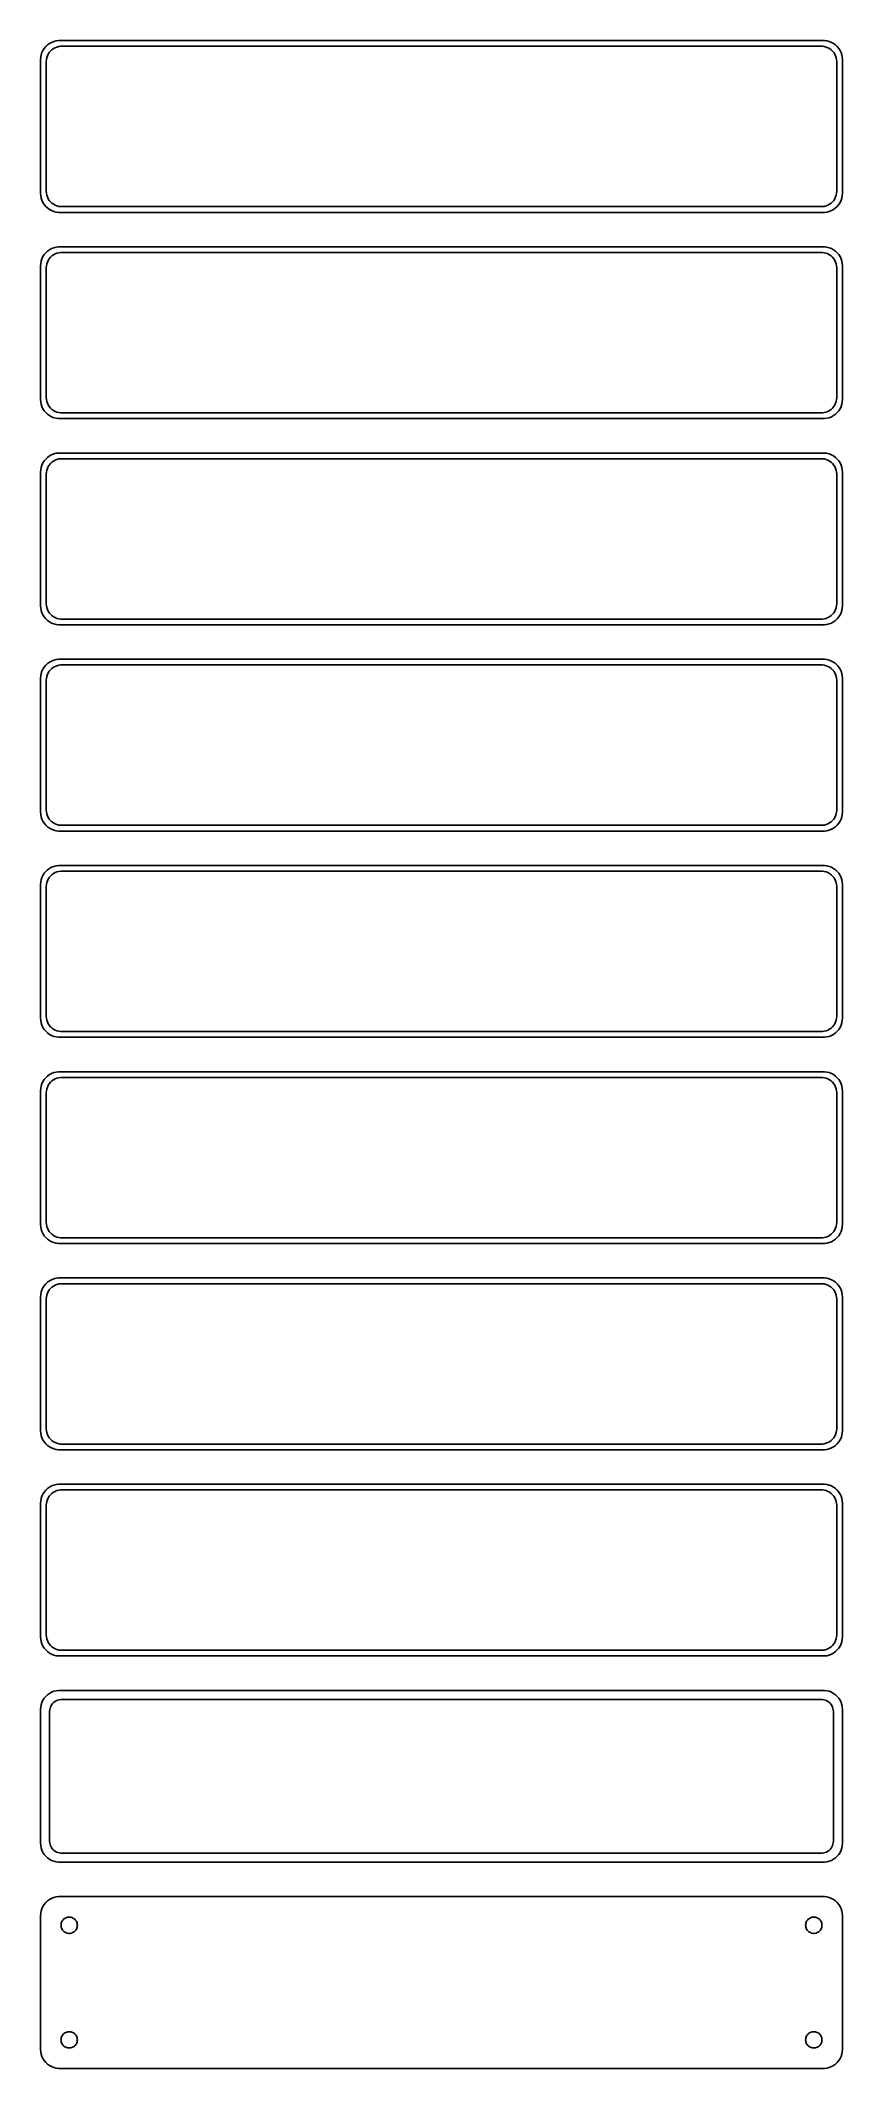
# Model space of a CAD drawing. Header units: metres. Extents: x -105 to 105, y 518 to 1048.
import ezdxf

# ---------------------------------------------------------------- set-up
doc = ezdxf.new("R2010")
doc.units = ezdxf.units.M

msp = doc.modelspace()

# ---------------------------------------------------------------- linework, layer by layer
for p, q in [((-104.045, 1046.44), (-104.382, 1045.91)), ((-103.645, 1046.92), (-104.045, 1046.44)), ((-103.187, 1047.35), (-103.645, 1046.92)), ((-102.679, 1047.72), (-103.187, 1047.35)), ((-102.129, 1048.02), (-102.679, 1047.72)), ((-102.416, 1045.74), (-102.05, 1046.08)), ((-101.545, 1048.26), (-102.129, 1048.02)), ((-102.05, 1046.08), (-101.643, 1046.38)), ((-101.643, 1046.38), (-101.203, 1046.62)), ((-100.937, 1048.41), (-101.545, 1048.26)), ((-101.203, 1046.62), (-100.736, 1046.8)), ((-100.314, 1048.49), (-100.937, 1048.41)), ((-100.736, 1046.8), (-100.25, 1046.93)), ((100.314, 1048.49), (-100.314, 1048.49)), ((-100.25, 1046.93), (-99.7512, 1046.99)), ((-99.7512, 1046.99), (99.7512, 1046.99)), ((99.7512, 1046.99), (100.25, 1046.93)), ((100.25, 1046.93), (100.736, 1046.8)), ((100.937, 1048.41), (100.314, 1048.49)), ((100.736, 1046.8), (101.203, 1046.62)), ((101.545, 1048.26), (100.937, 1048.41)), ((101.203, 1046.62), (101.643, 1046.38)), ((102.129, 1048.02), (101.545, 1048.26)), ((101.643, 1046.38), (102.05, 1046.08)), ((102.05, 1046.08), (102.416, 1045.74)), ((102.679, 1047.72), (102.129, 1048.02)), ((103.187, 1047.35), (102.679, 1047.72)), ((103.645, 1046.92), (103.187, 1047.35)), ((104.045, 1046.44), (103.645, 1046.92)), ((104.382, 1045.91), (104.045, 1046.44)), ((-104.961, 1044.13), (-105, 1043.5)), ((-105, 1043.5), (-105, 1008.5)), ((-104.843, 1044.74), (-104.961, 1044.13)), ((-104.649, 1045.34), (-104.843, 1044.74)), ((-104.382, 1045.91), (-104.649, 1045.34)), ((-103.5, 1043), (-103.468, 1043.5)), ((-103.5, 1009), (-103.5, 1043)), ((-103.468, 1043.5), (-103.374, 1043.99)), ((-103.374, 1043.99), (-103.219, 1044.47)), ((-103.219, 1044.47), (-103.005, 1044.93)), ((-103.005, 1044.93), (-102.736, 1045.35)), ((-102.736, 1045.35), (-102.416, 1045.74)), ((102.416, 1045.74), (102.736, 1045.35)), ((102.736, 1045.35), (103.005, 1044.93)), ((103.005, 1044.93), (103.219, 1044.47)), ((103.219, 1044.47), (103.374, 1043.99)), ((103.374, 1043.99), (103.468, 1043.5)), ((103.468, 1043.5), (103.5, 1043)), ((103.5, 1043), (103.5, 1009)), ((104.649, 1045.34), (104.382, 1045.91)), ((104.843, 1044.74), (104.649, 1045.34)), ((104.961, 1044.13), (104.843, 1044.74)), ((105, 1043.5), (104.961, 1044.13)), ((105, 1008.5), (105, 1043.5)), ((-103.468, 1008.5), (-103.5, 1009)), ((103.5, 1009), (103.468, 1008.5)), ((-105, 1008.5), (-104.961, 1007.87)), ((-104.961, 1007.87), (-104.843, 1007.26)), ((-104.843, 1007.26), (-104.649, 1006.66)), ((-104.649, 1006.66), (-104.382, 1006.09)), ((-104.382, 1006.09), (-104.045, 1005.56)), ((-104.045, 1005.56), (-103.645, 1005.08)), ((-103.645, 1005.08), (-103.187, 1004.65)), ((-103.374, 1008.01), (-103.468, 1008.5)), ((-103.219, 1007.53), (-103.374, 1008.01)), ((-103.005, 1007.07), (-103.219, 1007.53)), ((-103.187, 1004.65), (-102.679, 1004.28)), ((-102.736, 1006.65), (-103.005, 1007.07)), ((-102.416, 1006.26), (-102.736, 1006.65)), ((-102.679, 1004.28), (-102.129, 1003.98)), ((-102.05, 1005.92), (-102.416, 1006.26)), ((-102.129, 1003.98), (-101.545, 1003.74)), ((-101.643, 1005.62), (-102.05, 1005.92)), ((-101.203, 1005.38), (-101.643, 1005.62)), ((-101.545, 1003.74), (-100.937, 1003.59)), ((-100.736, 1005.2), (-101.203, 1005.38)), ((-100.937, 1003.59), (-100.314, 1003.51)), ((-100.25, 1005.07), (-100.736, 1005.2)), ((-99.7512, 1005.01), (-100.25, 1005.07)), ((99.7512, 1005.01), (-99.7512, 1005.01)), ((100.25, 1005.07), (99.7512, 1005.01)), ((100.736, 1005.2), (100.25, 1005.07)), ((100.314, 1003.51), (100.937, 1003.59)), ((101.203, 1005.38), (100.736, 1005.2)), ((100.937, 1003.59), (101.545, 1003.74)), ((101.643, 1005.62), (101.203, 1005.38)), ((101.545, 1003.74), (102.129, 1003.98)), ((102.05, 1005.92), (101.643, 1005.62)), ((102.416, 1006.26), (102.05, 1005.92)), ((102.129, 1003.98), (102.679, 1004.28)), ((102.736, 1006.65), (102.416, 1006.26)), ((102.679, 1004.28), (103.187, 1004.65)), ((103.005, 1007.07), (102.736, 1006.65)), ((103.219, 1007.53), (103.005, 1007.07)), ((103.187, 1004.65), (103.645, 1005.08)), ((103.374, 1008.01), (103.219, 1007.53)), ((103.468, 1008.5), (103.374, 1008.01)), ((103.645, 1005.08), (104.045, 1005.56)), ((104.045, 1005.56), (104.382, 1006.09)), ((104.382, 1006.09), (104.649, 1006.66)), ((104.649, 1006.66), (104.843, 1007.26)), ((104.843, 1007.26), (104.961, 1007.87)), ((104.961, 1007.87), (105, 1008.5)), ((-100.314, 1003.51), (100.314, 1003.51)), ((-103.187, 993.353), (-103.645, 992.923)), ((-102.679, 993.722), (-103.187, 993.353)), ((-102.129, 994.024), (-102.679, 993.722)), ((-101.545, 994.255), (-102.129, 994.024)), ((-100.937, 994.411), (-101.545, 994.255)), ((-100.314, 994.49), (-100.937, 994.411)), ((100.314, 994.49), (-100.314, 994.49)), ((-100.25, 992.929), (-99.7512, 992.992)), ((-99.7512, 992.992), (99.7512, 992.992)), ((99.7512, 992.992), (100.25, 992.929)), ((100.937, 994.411), (100.314, 994.49)), ((101.545, 994.255), (100.937, 994.411)), ((102.129, 994.024), (101.545, 994.255)), ((102.679, 993.722), (102.129, 994.024)), ((103.187, 993.353), (102.679, 993.722)), ((103.645, 992.923), (103.187, 993.353)), ((-104.961, 990.127), (-105, 989.5)), ((-105, 989.5), (-105, 954.5)), ((-104.843, 990.743), (-104.961, 990.127)), ((-104.649, 991.341), (-104.843, 990.743)), ((-104.382, 991.909), (-104.649, 991.341)), ((-104.045, 992.439), (-104.382, 991.909)), ((-103.645, 992.923), (-104.045, 992.439)), ((-103.5, 989), (-103.468, 989.501)), ((-103.5, 955), (-103.5, 989)), ((-103.468, 989.501), (-103.374, 989.995)), ((-103.374, 989.995), (-103.219, 990.472)), ((-103.219, 990.472), (-103.005, 990.927)), ((-103.005, 990.927), (-102.736, 991.351)), ((-102.736, 991.351), (-102.416, 991.738)), ((-102.416, 991.738), (-102.05, 992.082)), ((-102.05, 992.082), (-101.643, 992.377)), ((-101.643, 992.377), (-101.203, 992.619)), ((-101.203, 992.619), (-100.736, 992.804)), ((-100.736, 992.804), (-100.25, 992.929)), ((100.25, 992.929), (100.736, 992.804)), ((100.736, 992.804), (101.203, 992.619)), ((101.203, 992.619), (101.643, 992.377)), ((101.643, 992.377), (102.05, 992.082)), ((102.05, 992.082), (102.416, 991.738)), ((102.416, 991.738), (102.736, 991.351)), ((102.736, 991.351), (103.005, 990.927)), ((103.005, 990.927), (103.219, 990.472)), ((103.219, 990.472), (103.374, 989.995)), ((103.374, 989.995), (103.468, 989.501)), ((103.468, 989.501), (103.5, 989)), ((103.5, 989), (103.5, 955)), ((104.045, 992.439), (103.645, 992.923)), ((104.382, 991.909), (104.045, 992.439)), ((104.649, 991.341), (104.382, 991.909)), ((104.843, 990.743), (104.649, 991.341)), ((104.961, 990.127), (104.843, 990.743)), ((105, 989.5), (104.961, 990.127)), ((105, 954.5), (105, 989.5)), ((-105, 954.5), (-104.961, 953.873)), ((-104.961, 953.873), (-104.843, 953.257)), ((-104.843, 953.257), (-104.649, 952.659)), ((-104.649, 952.659), (-104.382, 952.091)), ((-104.382, 952.091), (-104.045, 951.561)), ((-104.045, 951.561), (-103.645, 951.077)), ((-103.645, 951.077), (-103.187, 950.647)), ((-103.468, 954.499), (-103.5, 955)), ((-103.374, 954.005), (-103.468, 954.499)), ((-103.219, 953.528), (-103.374, 954.005)), ((-103.005, 953.073), (-103.219, 953.528)), ((-103.187, 950.647), (-102.679, 950.278)), ((-102.736, 952.649), (-103.005, 953.073)), ((-102.416, 952.262), (-102.736, 952.649)), ((-102.05, 951.918), (-102.416, 952.262)), ((-101.643, 951.623), (-102.05, 951.918)), ((-101.203, 951.381), (-101.643, 951.623)), ((-100.736, 951.196), (-101.203, 951.381)), ((-100.25, 951.071), (-100.736, 951.196)), ((-99.7512, 951.008), (-100.25, 951.071)), ((99.7512, 951.008), (-99.7512, 951.008)), ((100.25, 951.071), (99.7512, 951.008)), ((100.736, 951.196), (100.25, 951.071)), ((101.203, 951.381), (100.736, 951.196)), ((101.643, 951.623), (101.203, 951.381)), ((102.05, 951.918), (101.643, 951.623)), ((102.416, 952.262), (102.05, 951.918)), ((102.736, 952.649), (102.416, 952.262)), ((102.679, 950.278), (103.187, 950.647)), ((103.005, 953.073), (102.736, 952.649)), ((103.219, 953.528), (103.005, 953.073)), ((103.187, 950.647), (103.645, 951.077)), ((103.374, 954.005), (103.219, 953.528)), ((103.468, 954.499), (103.374, 954.005)), ((103.5, 955), (103.468, 954.499)), ((103.645, 951.077), (104.045, 951.561)), ((104.045, 951.561), (104.382, 952.091)), ((104.382, 952.091), (104.649, 952.659)), ((104.649, 952.659), (104.843, 953.257)), ((104.843, 953.257), (104.961, 953.873)), ((104.961, 953.873), (105, 954.5)), ((-102.679, 950.278), (-102.129, 949.976)), ((-102.129, 949.976), (-101.545, 949.745)), ((-101.545, 949.745), (-100.937, 949.589)), ((-100.937, 949.589), (-100.314, 949.51)), ((-100.314, 949.51), (100.314, 949.51)), ((100.314, 949.51), (100.937, 949.589)), ((100.937, 949.589), (101.545, 949.745)), ((101.545, 949.745), (102.129, 949.976)), ((102.129, 949.976), (102.679, 950.278)), ((-102.129, 940.024), (-102.679, 939.722)), ((-101.545, 940.255), (-102.129, 940.024)), ((-100.937, 940.411), (-101.545, 940.255)), ((-100.314, 940.49), (-100.937, 940.411)), ((100.314, 940.49), (-100.314, 940.49)), ((100.937, 940.411), (100.314, 940.49)), ((101.545, 940.255), (100.937, 940.411)), ((102.129, 940.024), (101.545, 940.255)), ((102.679, 939.722), (102.129, 940.024)), ((-104.961, 936.127), (-105, 935.5)), ((-105, 935.5), (-105, 900.5)), ((-104.843, 936.743), (-104.961, 936.127)), ((-104.649, 937.341), (-104.843, 936.743)), ((-104.382, 937.909), (-104.649, 937.341)), ((-104.045, 938.439), (-104.382, 937.909)), ((-103.645, 938.923), (-104.045, 938.439)), ((-103.187, 939.353), (-103.645, 938.923)), ((-103.5, 935), (-103.468, 935.501)), ((-103.5, 901), (-103.5, 935)), ((-103.468, 935.501), (-103.374, 935.995)), ((-103.374, 935.995), (-103.219, 936.472)), ((-103.219, 936.472), (-103.005, 936.927)), ((-102.679, 939.722), (-103.187, 939.353)), ((-103.005, 936.927), (-102.736, 937.351)), ((-102.736, 937.351), (-102.416, 937.738)), ((-102.416, 937.738), (-102.05, 938.082)), ((-102.05, 938.082), (-101.643, 938.377)), ((-101.643, 938.377), (-101.203, 938.619)), ((-101.203, 938.619), (-100.736, 938.804)), ((-100.736, 938.804), (-100.25, 938.929)), ((-100.25, 938.929), (-99.7512, 938.992)), ((-99.7512, 938.992), (99.7512, 938.992)), ((99.7512, 938.992), (100.25, 938.929)), ((100.25, 938.929), (100.736, 938.804)), ((100.736, 938.804), (101.203, 938.619)), ((101.203, 938.619), (101.643, 938.377)), ((101.643, 938.377), (102.05, 938.082)), ((102.05, 938.082), (102.416, 937.738)), ((102.416, 937.738), (102.736, 937.351)), ((103.187, 939.353), (102.679, 939.722)), ((102.736, 937.351), (103.005, 936.927)), ((103.005, 936.927), (103.219, 936.472)), ((103.645, 938.923), (103.187, 939.353)), ((103.219, 936.472), (103.374, 935.995)), ((103.374, 935.995), (103.468, 935.501)), ((103.468, 935.501), (103.5, 935)), ((103.5, 935), (103.5, 901)), ((104.045, 938.439), (103.645, 938.923)), ((104.382, 937.909), (104.045, 938.439)), ((104.649, 937.341), (104.382, 937.909)), ((104.843, 936.743), (104.649, 937.341)), ((104.961, 936.127), (104.843, 936.743)), ((105, 935.5), (104.961, 936.127)), ((105, 900.5), (105, 935.5)), ((-105, 900.5), (-104.961, 899.873)), ((-104.961, 899.873), (-104.843, 899.257)), ((-104.843, 899.257), (-104.649, 898.659)), ((-104.649, 898.659), (-104.382, 898.091)), ((-104.382, 898.091), (-104.045, 897.561)), ((-104.045, 897.561), (-103.645, 897.077)), ((-103.468, 900.499), (-103.5, 901)), ((-103.374, 900.005), (-103.468, 900.499)), ((-103.219, 899.528), (-103.374, 900.005)), ((-103.005, 899.073), (-103.219, 899.528)), ((-102.736, 898.649), (-103.005, 899.073)), ((-102.416, 898.262), (-102.736, 898.649)), ((-102.05, 897.918), (-102.416, 898.262)), ((-101.643, 897.623), (-102.05, 897.918)), ((-101.203, 897.381), (-101.643, 897.623)), ((-100.736, 897.196), (-101.203, 897.381)), ((101.203, 897.381), (100.736, 897.196)), ((101.643, 897.623), (101.203, 897.381)), ((102.05, 897.918), (101.643, 897.623)), ((102.416, 898.262), (102.05, 897.918)), ((102.736, 898.649), (102.416, 898.262)), ((103.005, 899.073), (102.736, 898.649)), ((103.219, 899.528), (103.005, 899.073)), ((103.374, 900.005), (103.219, 899.528)), ((103.468, 900.499), (103.374, 900.005)), ((103.5, 901), (103.468, 900.499)), ((103.645, 897.077), (104.045, 897.561)), ((104.045, 897.561), (104.382, 898.091)), ((104.382, 898.091), (104.649, 898.659)), ((104.649, 898.659), (104.843, 899.257)), ((104.843, 899.257), (104.961, 899.873)), ((104.961, 899.873), (105, 900.5)), ((-103.645, 897.077), (-103.187, 896.647)), ((-103.187, 896.647), (-102.679, 896.278)), ((-102.679, 896.278), (-102.129, 895.976)), ((-102.129, 895.976), (-101.545, 895.745)), ((-101.545, 895.745), (-100.937, 895.589)), ((-100.937, 895.589), (-100.314, 895.51)), ((-100.25, 897.071), (-100.736, 897.196)), ((-100.314, 895.51), (100.314, 895.51)), ((-99.7512, 897.008), (-100.25, 897.071)), ((99.7512, 897.008), (-99.7512, 897.008)), ((100.25, 897.071), (99.7512, 897.008)), ((100.736, 897.196), (100.25, 897.071)), ((100.314, 895.51), (100.937, 895.589)), ((100.937, 895.589), (101.545, 895.745)), ((101.545, 895.745), (102.129, 895.976)), ((102.129, 895.976), (102.679, 896.278)), ((102.679, 896.278), (103.187, 896.647)), ((103.187, 896.647), (103.645, 897.077)), ((-104.961, 882.127), (-105, 881.5)), ((-105, 881.5), (-105, 846.5)), ((-104.843, 882.743), (-104.961, 882.127)), ((-104.649, 883.341), (-104.843, 882.743)), ((-104.382, 883.909), (-104.649, 883.341)), ((-104.045, 884.439), (-104.382, 883.909)), ((-103.645, 884.923), (-104.045, 884.439)), ((-103.187, 885.353), (-103.645, 884.923)), ((-103.5, 881), (-103.468, 881.501)), ((-103.468, 881.501), (-103.374, 881.995)), ((-103.374, 881.995), (-103.219, 882.472)), ((-103.219, 882.472), (-103.005, 882.927)), ((-102.679, 885.722), (-103.187, 885.353)), ((-103.005, 882.927), (-102.736, 883.351)), ((-102.736, 883.351), (-102.416, 883.738)), ((-102.129, 886.024), (-102.679, 885.722)), ((-102.416, 883.738), (-102.05, 884.082)), ((-101.545, 886.255), (-102.129, 886.024)), ((-102.05, 884.082), (-101.643, 884.377)), ((-101.643, 884.377), (-101.203, 884.619)), ((-100.937, 886.411), (-101.545, 886.255)), ((-101.203, 884.619), (-100.736, 884.804)), ((-100.314, 886.49), (-100.937, 886.411)), ((-100.736, 884.804), (-100.25, 884.929)), ((100.314, 886.49), (-100.314, 886.49)), ((-100.25, 884.929), (-99.7512, 884.992)), ((-99.7512, 884.992), (99.7512, 884.992)), ((99.7512, 884.992), (100.25, 884.929)), ((100.25, 884.929), (100.736, 884.804)), ((100.937, 886.411), (100.314, 886.49)), ((100.736, 884.804), (101.203, 884.619)), ((101.545, 886.255), (100.937, 886.411)), ((101.203, 884.619), (101.643, 884.377)), ((102.129, 886.024), (101.545, 886.255)), ((101.643, 884.377), (102.05, 884.082)), ((102.05, 884.082), (102.416, 883.738)), ((102.679, 885.722), (102.129, 886.024)), ((102.416, 883.738), (102.736, 883.351)), ((103.187, 885.353), (102.679, 885.722)), ((102.736, 883.351), (103.005, 882.927)), ((103.005, 882.927), (103.219, 882.472)), ((103.645, 884.923), (103.187, 885.353)), ((103.219, 882.472), (103.374, 881.995)), ((103.374, 881.995), (103.468, 881.501)), ((103.468, 881.501), (103.5, 881)), ((104.045, 884.439), (103.645, 884.923)), ((104.382, 883.909), (104.045, 884.439)), ((104.649, 883.341), (104.382, 883.909)), ((104.843, 882.743), (104.649, 883.341)), ((104.961, 882.127), (104.843, 882.743)), ((105, 881.5), (104.961, 882.127)), ((105, 846.5), (105, 881.5)), ((-103.5, 847), (-103.5, 881)), ((103.5, 881), (103.5, 847)), ((-105, 846.5), (-104.961, 845.873)), ((-104.961, 845.873), (-104.843, 845.257)), ((-104.843, 845.257), (-104.649, 844.659)), ((-104.649, 844.659), (-104.382, 844.091)), ((-103.468, 846.499), (-103.5, 847)), ((-103.374, 846.005), (-103.468, 846.499)), ((-103.219, 845.528), (-103.374, 846.005)), ((-103.005, 845.073), (-103.219, 845.528)), ((-102.736, 844.649), (-103.005, 845.073)), ((-102.416, 844.262), (-102.736, 844.649)), ((-102.05, 843.918), (-102.416, 844.262)), ((102.416, 844.262), (102.05, 843.918)), ((102.736, 844.649), (102.416, 844.262)), ((103.005, 845.073), (102.736, 844.649)), ((103.219, 845.528), (103.005, 845.073)), ((103.374, 846.005), (103.219, 845.528)), ((103.468, 846.499), (103.374, 846.005)), ((103.5, 847), (103.468, 846.499)), ((104.382, 844.091), (104.649, 844.659)), ((104.649, 844.659), (104.843, 845.257)), ((104.843, 845.257), (104.961, 845.873)), ((104.961, 845.873), (105, 846.5)), ((-104.382, 844.091), (-104.045, 843.561)), ((-104.045, 843.561), (-103.645, 843.077)), ((-103.645, 843.077), (-103.187, 842.647)), ((-103.187, 842.647), (-102.679, 842.278)), ((-102.679, 842.278), (-102.129, 841.976)), ((-102.129, 841.976), (-101.545, 841.745)), ((-101.643, 843.623), (-102.05, 843.918)), ((-101.203, 843.381), (-101.643, 843.623)), ((-101.545, 841.745), (-100.937, 841.589)), ((-100.736, 843.196), (-101.203, 843.381)), ((-100.937, 841.589), (-100.314, 841.51)), ((-100.25, 843.071), (-100.736, 843.196)), ((-100.314, 841.51), (100.314, 841.51)), ((-99.7512, 843.008), (-100.25, 843.071)), ((99.7512, 843.008), (-99.7512, 843.008)), ((100.25, 843.071), (99.7512, 843.008)), ((100.736, 843.196), (100.25, 843.071)), ((100.314, 841.51), (100.937, 841.589)), ((101.203, 843.381), (100.736, 843.196)), ((100.937, 841.589), (101.545, 841.745)), ((101.643, 843.623), (101.203, 843.381)), ((101.545, 841.745), (102.129, 841.976)), ((102.05, 843.918), (101.643, 843.623)), ((102.129, 841.976), (102.679, 842.278)), ((102.679, 842.278), (103.187, 842.647)), ((103.187, 842.647), (103.645, 843.077)), ((103.645, 843.077), (104.045, 843.561)), ((104.045, 843.561), (104.382, 844.091)), ((-104.843, 828.743), (-104.961, 828.127)), ((-104.649, 829.341), (-104.843, 828.743)), ((-104.382, 829.909), (-104.649, 829.341)), ((-104.045, 830.439), (-104.382, 829.909)), ((-103.645, 830.923), (-104.045, 830.439)), ((-103.187, 831.353), (-103.645, 830.923)), ((-103.374, 827.995), (-103.219, 828.472)), ((-103.219, 828.472), (-103.005, 828.927)), ((-102.679, 831.722), (-103.187, 831.353)), ((-103.005, 828.927), (-102.736, 829.351)), ((-102.736, 829.351), (-102.416, 829.738)), ((-102.129, 832.024), (-102.679, 831.722)), ((-102.416, 829.738), (-102.05, 830.082)), ((-101.545, 832.255), (-102.129, 832.024)), ((-102.05, 830.082), (-101.643, 830.377)), ((-101.643, 830.377), (-101.203, 830.619)), ((-100.937, 832.411), (-101.545, 832.255)), ((-101.203, 830.619), (-100.736, 830.804)), ((-100.314, 832.49), (-100.937, 832.411)), ((-100.736, 830.804), (-100.25, 830.929)), ((100.314, 832.49), (-100.314, 832.49)), ((-100.25, 830.929), (-99.7512, 830.992)), ((-99.7512, 830.992), (99.7512, 830.992)), ((99.7512, 830.992), (100.25, 830.929)), ((100.25, 830.929), (100.736, 830.804)), ((100.937, 832.411), (100.314, 832.49)), ((100.736, 830.804), (101.203, 830.619)), ((101.545, 832.255), (100.937, 832.411)), ((101.203, 830.619), (101.643, 830.377)), ((102.129, 832.024), (101.545, 832.255)), ((101.643, 830.377), (102.05, 830.082)), ((102.05, 830.082), (102.416, 829.738)), ((102.679, 831.722), (102.129, 832.024)), ((102.416, 829.738), (102.736, 829.351)), ((103.187, 831.353), (102.679, 831.722)), ((102.736, 829.351), (103.005, 828.927)), ((103.005, 828.927), (103.219, 828.472)), ((103.645, 830.923), (103.187, 831.353)), ((103.219, 828.472), (103.374, 827.995)), ((104.045, 830.439), (103.645, 830.923)), ((104.382, 829.909), (104.045, 830.439)), ((104.649, 829.341), (104.382, 829.909)), ((104.843, 828.743), (104.649, 829.341)), ((104.961, 828.127), (104.843, 828.743)), ((-104.961, 828.127), (-105, 827.5)), ((-105, 827.5), (-105, 792.5)), ((-103.5, 827), (-103.468, 827.501)), ((-103.5, 793), (-103.5, 827)), ((-103.468, 827.501), (-103.374, 827.995)), ((103.374, 827.995), (103.468, 827.501)), ((103.468, 827.501), (103.5, 827)), ((103.5, 827), (103.5, 793)), ((105, 827.5), (104.961, 828.127)), ((105, 792.5), (105, 827.5)), ((-105, 792.5), (-104.961, 791.873)), ((-104.961, 791.873), (-104.843, 791.257)), ((-104.843, 791.257), (-104.649, 790.659)), ((-103.468, 792.499), (-103.5, 793)), ((-103.374, 792.005), (-103.468, 792.499)), ((-103.219, 791.528), (-103.374, 792.005)), ((-103.005, 791.073), (-103.219, 791.528)), ((103.219, 791.528), (103.005, 791.073)), ((103.374, 792.005), (103.219, 791.528)), ((103.468, 792.499), (103.374, 792.005)), ((103.5, 793), (103.468, 792.499)), ((104.649, 790.659), (104.843, 791.257)), ((104.843, 791.257), (104.961, 791.873)), ((104.961, 791.873), (105, 792.5)), ((-104.649, 790.659), (-104.382, 790.091)), ((-104.382, 790.091), (-104.045, 789.561)), ((-104.045, 789.561), (-103.645, 789.077)), ((-103.645, 789.077), (-103.187, 788.647)), ((-103.187, 788.647), (-102.679, 788.278)), ((-102.736, 790.649), (-103.005, 791.073)), ((-102.416, 790.262), (-102.736, 790.649)), ((-102.679, 788.278), (-102.129, 787.976)), ((-102.05, 789.918), (-102.416, 790.262)), ((-102.129, 787.976), (-101.545, 787.745)), ((-101.643, 789.623), (-102.05, 789.918)), ((-101.203, 789.381), (-101.643, 789.623)), ((-101.545, 787.745), (-100.937, 787.589)), ((-100.736, 789.196), (-101.203, 789.381)), ((-100.937, 787.589), (-100.314, 787.51)), ((-100.25, 789.071), (-100.736, 789.196)), ((-100.314, 787.51), (100.314, 787.51)), ((-99.7512, 789.008), (-100.25, 789.071)), ((99.7512, 789.008), (-99.7512, 789.008)), ((100.25, 789.071), (99.7512, 789.008)), ((100.736, 789.196), (100.25, 789.071)), ((100.314, 787.51), (100.937, 787.589)), ((101.203, 789.381), (100.736, 789.196)), ((100.937, 787.589), (101.545, 787.745)), ((101.643, 789.623), (101.203, 789.381)), ((101.545, 787.745), (102.129, 787.976)), ((102.05, 789.918), (101.643, 789.623)), ((102.416, 790.262), (102.05, 789.918)), ((102.129, 787.976), (102.679, 788.278)), ((102.736, 790.649), (102.416, 790.262)), ((102.679, 788.278), (103.187, 788.647)), ((103.005, 791.073), (102.736, 790.649)), ((103.187, 788.647), (103.645, 789.077)), ((103.645, 789.077), (104.045, 789.561)), ((104.045, 789.561), (104.382, 790.091)), ((104.382, 790.091), (104.649, 790.659)), ((-104.649, 775.341), (-104.843, 774.743)), ((-104.382, 775.909), (-104.649, 775.341)), ((-104.045, 776.439), (-104.382, 775.909)), ((-103.645, 776.923), (-104.045, 776.439)), ((-103.187, 777.353), (-103.645, 776.923)), ((-102.679, 777.722), (-103.187, 777.353)), ((-103.005, 774.927), (-102.736, 775.351)), ((-102.736, 775.351), (-102.416, 775.738)), ((-102.129, 778.024), (-102.679, 777.722)), ((-102.416, 775.738), (-102.05, 776.082)), ((-101.545, 778.255), (-102.129, 778.024)), ((-102.05, 776.082), (-101.643, 776.377)), ((-101.643, 776.377), (-101.203, 776.619)), ((-100.937, 778.411), (-101.545, 778.255)), ((-101.203, 776.619), (-100.736, 776.804)), ((-100.314, 778.49), (-100.937, 778.411)), ((-100.736, 776.804), (-100.25, 776.929)), ((100.314, 778.49), (-100.314, 778.49)), ((-100.25, 776.929), (-99.7512, 776.992)), ((-99.7512, 776.992), (99.7512, 776.992)), ((99.7512, 776.992), (100.25, 776.929)), ((100.25, 776.929), (100.736, 776.804)), ((100.937, 778.411), (100.314, 778.49)), ((100.736, 776.804), (101.203, 776.619)), ((101.545, 778.255), (100.937, 778.411)), ((101.203, 776.619), (101.643, 776.377)), ((102.129, 778.024), (101.545, 778.255)), ((101.643, 776.377), (102.05, 776.082)), ((102.05, 776.082), (102.416, 775.738)), ((102.679, 777.722), (102.129, 778.024)), ((102.416, 775.738), (102.736, 775.351)), ((103.187, 777.353), (102.679, 777.722)), ((102.736, 775.351), (103.005, 774.927)), ((103.645, 776.923), (103.187, 777.353)), ((104.045, 776.439), (103.645, 776.923)), ((104.382, 775.909), (104.045, 776.439)), ((104.649, 775.341), (104.382, 775.909)), ((104.843, 774.743), (104.649, 775.341)), ((-104.961, 774.127), (-105, 773.5)), ((-105, 773.5), (-105, 738.5)), ((-104.843, 774.743), (-104.961, 774.127)), ((-103.5, 773), (-103.468, 773.501)), ((-103.5, 739), (-103.5, 773)), ((-103.468, 773.501), (-103.374, 773.995)), ((-103.374, 773.995), (-103.219, 774.472)), ((-103.219, 774.472), (-103.005, 774.927)), ((103.005, 774.927), (103.219, 774.472)), ((103.219, 774.472), (103.374, 773.995)), ((103.374, 773.995), (103.468, 773.501)), ((103.468, 773.501), (103.5, 773)), ((103.5, 773), (103.5, 739)), ((104.961, 774.127), (104.843, 774.743)), ((105, 773.5), (104.961, 774.127)), ((105, 738.5), (105, 773.5)), ((-105, 738.5), (-104.961, 737.873)), ((-103.468, 738.499), (-103.5, 739)), ((-103.374, 738.005), (-103.468, 738.499)), ((103.468, 738.499), (103.374, 738.005)), ((103.5, 739), (103.468, 738.499)), ((104.961, 737.873), (105, 738.5)), ((-104.961, 737.873), (-104.843, 737.257)), ((-104.843, 737.257), (-104.649, 736.659)), ((-104.649, 736.659), (-104.382, 736.091)), ((-104.382, 736.091), (-104.045, 735.561)), ((-104.045, 735.561), (-103.645, 735.077)), ((-103.645, 735.077), (-103.187, 734.647)), ((-103.219, 737.528), (-103.374, 738.005)), ((-103.005, 737.073), (-103.219, 737.528)), ((-103.187, 734.647), (-102.679, 734.278)), ((-102.736, 736.649), (-103.005, 737.073)), ((-102.416, 736.262), (-102.736, 736.649)), ((-102.679, 734.278), (-102.129, 733.976)), ((-102.05, 735.918), (-102.416, 736.262)), ((-102.129, 733.976), (-101.545, 733.745)), ((-101.643, 735.623), (-102.05, 735.918)), ((-101.203, 735.381), (-101.643, 735.623)), ((-101.545, 733.745), (-100.937, 733.589)), ((-100.736, 735.196), (-101.203, 735.381)), ((-100.937, 733.589), (-100.314, 733.51)), ((-100.25, 735.071), (-100.736, 735.196)), ((-100.314, 733.51), (100.314, 733.51)), ((-99.7512, 735.008), (-100.25, 735.071)), ((99.7512, 735.008), (-99.7512, 735.008)), ((100.25, 735.071), (99.7512, 735.008)), ((100.736, 735.196), (100.25, 735.071)), ((100.314, 733.51), (100.937, 733.589)), ((101.203, 735.381), (100.736, 735.196)), ((100.937, 733.589), (101.545, 733.745)), ((101.643, 735.623), (101.203, 735.381)), ((101.545, 733.745), (102.129, 733.976)), ((102.05, 735.918), (101.643, 735.623)), ((102.416, 736.262), (102.05, 735.918)), ((102.129, 733.976), (102.679, 734.278)), ((102.736, 736.649), (102.416, 736.262)), ((102.679, 734.278), (103.187, 734.647)), ((103.005, 737.073), (102.736, 736.649)), ((103.219, 737.528), (103.005, 737.073)), ((103.187, 734.647), (103.645, 735.077)), ((103.374, 738.005), (103.219, 737.528)), ((103.645, 735.077), (104.045, 735.561)), ((104.045, 735.561), (104.382, 736.091)), ((104.382, 736.091), (104.649, 736.659)), ((104.649, 736.659), (104.843, 737.257)), ((104.843, 737.257), (104.961, 737.873)), ((-104.045, 722.439), (-104.382, 721.909)), ((-103.645, 722.923), (-104.045, 722.439)), ((-103.187, 723.353), (-103.645, 722.923)), ((-102.679, 723.722), (-103.187, 723.353)), ((-102.129, 724.024), (-102.679, 723.722)), ((-101.545, 724.255), (-102.129, 724.024)), ((-102.05, 722.082), (-101.643, 722.377)), ((-101.643, 722.377), (-101.203, 722.619)), ((-100.937, 724.411), (-101.545, 724.255)), ((-101.203, 722.619), (-100.736, 722.804)), ((-100.314, 724.49), (-100.937, 724.411)), ((-100.736, 722.804), (-100.25, 722.929)), ((100.314, 724.49), (-100.314, 724.49)), ((-100.25, 722.929), (-99.7512, 722.992)), ((-99.7512, 722.992), (99.7512, 722.992)), ((99.7512, 722.992), (100.25, 722.929)), ((100.25, 722.929), (100.736, 722.804)), ((100.937, 724.411), (100.314, 724.49)), ((100.736, 722.804), (101.203, 722.619)), ((101.545, 724.255), (100.937, 724.411)), ((101.203, 722.619), (101.643, 722.377)), ((102.129, 724.024), (101.545, 724.255)), ((101.643, 722.377), (102.05, 722.082)), ((102.679, 723.722), (102.129, 724.024)), ((103.187, 723.353), (102.679, 723.722)), ((103.645, 722.923), (103.187, 723.353)), ((104.045, 722.439), (103.645, 722.923)), ((104.382, 721.909), (104.045, 722.439)), ((-104.961, 720.127), (-105, 719.5)), ((-105, 719.5), (-105, 684.5)), ((-104.843, 720.743), (-104.961, 720.127)), ((-104.649, 721.341), (-104.843, 720.743)), ((-104.382, 721.909), (-104.649, 721.341)), ((-103.5, 719), (-103.468, 719.501)), ((-103.5, 685), (-103.5, 719)), ((-103.468, 719.501), (-103.374, 719.995)), ((-103.374, 719.995), (-103.219, 720.472)), ((-103.219, 720.472), (-103.005, 720.927)), ((-103.005, 720.927), (-102.736, 721.351)), ((-102.736, 721.351), (-102.416, 721.738)), ((-102.416, 721.738), (-102.05, 722.082)), ((102.05, 722.082), (102.416, 721.738)), ((102.416, 721.738), (102.736, 721.351)), ((102.736, 721.351), (103.005, 720.927)), ((103.005, 720.927), (103.219, 720.472)), ((103.219, 720.472), (103.374, 719.995)), ((103.374, 719.995), (103.468, 719.501)), ((103.468, 719.501), (103.5, 719)), ((103.5, 719), (103.5, 685)), ((104.649, 721.341), (104.382, 721.909)), ((104.843, 720.743), (104.649, 721.341)), ((104.961, 720.127), (104.843, 720.743)), ((105, 719.5), (104.961, 720.127)), ((105, 684.5), (105, 719.5)), ((-103.468, 684.499), (-103.5, 685)), ((103.5, 685), (103.468, 684.499)), ((-105, 684.5), (-104.961, 683.873)), ((-104.961, 683.873), (-104.843, 683.257)), ((-104.843, 683.257), (-104.649, 682.659)), ((-104.649, 682.659), (-104.382, 682.091)), ((-104.382, 682.091), (-104.045, 681.561)), ((-104.045, 681.561), (-103.645, 681.077)), ((-103.645, 681.077), (-103.187, 680.647)), ((-103.374, 684.005), (-103.468, 684.499)), ((-103.219, 683.528), (-103.374, 684.005)), ((-103.005, 683.073), (-103.219, 683.528)), ((-103.187, 680.647), (-102.679, 680.278)), ((-102.736, 682.649), (-103.005, 683.073)), ((-102.416, 682.262), (-102.736, 682.649)), ((-102.679, 680.278), (-102.129, 679.976)), ((-102.05, 681.918), (-102.416, 682.262)), ((-102.129, 679.976), (-101.545, 679.745)), ((-101.643, 681.623), (-102.05, 681.918)), ((-101.203, 681.381), (-101.643, 681.623)), ((-101.545, 679.745), (-100.937, 679.589)), ((-100.736, 681.196), (-101.203, 681.381)), ((-100.25, 681.071), (-100.736, 681.196)), ((-99.7512, 681.008), (-100.25, 681.071)), ((99.7512, 681.008), (-99.7512, 681.008)), ((100.25, 681.071), (99.7512, 681.008)), ((100.736, 681.196), (100.25, 681.071)), ((101.203, 681.381), (100.736, 681.196)), ((100.937, 679.589), (101.545, 679.745)), ((101.643, 681.623), (101.203, 681.381)), ((101.545, 679.745), (102.129, 679.976)), ((102.05, 681.918), (101.643, 681.623)), ((102.416, 682.262), (102.05, 681.918)), ((102.129, 679.976), (102.679, 680.278)), ((102.736, 682.649), (102.416, 682.262)), ((102.679, 680.278), (103.187, 680.647)), ((103.005, 683.073), (102.736, 682.649)), ((103.219, 683.528), (103.005, 683.073)), ((103.187, 680.647), (103.645, 681.077)), ((103.374, 684.005), (103.219, 683.528)), ((103.468, 684.499), (103.374, 684.005)), ((103.645, 681.077), (104.045, 681.561)), ((104.045, 681.561), (104.382, 682.091)), ((104.382, 682.091), (104.649, 682.659)), ((104.649, 682.659), (104.843, 683.257)), ((104.843, 683.257), (104.961, 683.873)), ((104.961, 683.873), (105, 684.5)), ((-100.937, 679.589), (-100.314, 679.51)), ((-100.314, 679.51), (100.314, 679.51)), ((100.314, 679.51), (100.937, 679.589)), ((-103.187, 669.353), (-103.645, 668.923)), ((-102.679, 669.722), (-103.187, 669.353)), ((-102.129, 670.024), (-102.679, 669.722)), ((-101.545, 670.255), (-102.129, 670.024)), ((-100.937, 670.411), (-101.545, 670.255)), ((-100.314, 670.49), (-100.937, 670.411)), ((100.314, 670.49), (-100.314, 670.49)), ((100.937, 670.411), (100.314, 670.49)), ((101.545, 670.255), (100.937, 670.411)), ((102.129, 670.024), (101.545, 670.255)), ((102.679, 669.722), (102.129, 670.024)), ((103.187, 669.353), (102.679, 669.722)), ((103.645, 668.923), (103.187, 669.353)), ((-104.961, 666.127), (-105, 665.5)), ((-105, 665.5), (-105, 630.5)), ((-104.843, 666.743), (-104.961, 666.127)), ((-104.649, 667.341), (-104.843, 666.743)), ((-104.382, 667.909), (-104.649, 667.341)), ((-104.045, 668.439), (-104.382, 667.909)), ((-103.645, 668.923), (-104.045, 668.439)), ((-103.5, 665), (-103.468, 665.501)), ((-103.5, 631), (-103.5, 665)), ((-103.468, 665.501), (-103.374, 665.995)), ((-103.374, 665.995), (-103.219, 666.472)), ((-103.219, 666.472), (-103.005, 666.927)), ((-103.005, 666.927), (-102.736, 667.351)), ((-102.736, 667.351), (-102.416, 667.738)), ((-102.416, 667.738), (-102.05, 668.082)), ((-102.05, 668.082), (-101.643, 668.377)), ((-101.643, 668.377), (-101.203, 668.619)), ((-101.203, 668.619), (-100.736, 668.804)), ((-100.736, 668.804), (-100.25, 668.929)), ((-100.25, 668.929), (-99.7512, 668.992)), ((-99.7512, 668.992), (99.7512, 668.992)), ((99.7512, 668.992), (100.25, 668.929)), ((100.25, 668.929), (100.736, 668.804)), ((100.736, 668.804), (101.203, 668.619)), ((101.203, 668.619), (101.643, 668.377)), ((101.643, 668.377), (102.05, 668.082)), ((102.05, 668.082), (102.416, 667.738)), ((102.416, 667.738), (102.736, 667.351)), ((102.736, 667.351), (103.005, 666.927)), ((103.005, 666.927), (103.219, 666.472)), ((103.219, 666.472), (103.374, 665.995)), ((103.374, 665.995), (103.468, 665.501)), ((103.468, 665.501), (103.5, 665)), ((103.5, 665), (103.5, 631)), ((104.045, 668.439), (103.645, 668.923)), ((104.382, 667.909), (104.045, 668.439)), ((104.649, 667.341), (104.382, 667.909)), ((104.843, 666.743), (104.649, 667.341)), ((104.961, 666.127), (104.843, 666.743)), ((105, 665.5), (104.961, 666.127)), ((105, 630.5), (105, 665.5)), ((-105, 630.5), (-104.961, 629.873)), ((-104.961, 629.873), (-104.843, 629.257)), ((-104.843, 629.257), (-104.649, 628.659)), ((-104.649, 628.659), (-104.382, 628.091)), ((-104.382, 628.091), (-104.045, 627.561)), ((-104.045, 627.561), (-103.645, 627.077)), ((-103.645, 627.077), (-103.187, 626.647)), ((-103.468, 630.499), (-103.5, 631)), ((-103.374, 630.005), (-103.468, 630.499)), ((-103.219, 629.528), (-103.374, 630.005)), ((-103.005, 629.073), (-103.219, 629.528)), ((-103.187, 626.647), (-102.679, 626.278)), ((-102.736, 628.649), (-103.005, 629.073)), ((-102.416, 628.262), (-102.736, 628.649)), ((-102.05, 627.918), (-102.416, 628.262)), ((-101.643, 627.623), (-102.05, 627.918)), ((-101.203, 627.381), (-101.643, 627.623)), ((-100.736, 627.196), (-101.203, 627.381)), ((-100.25, 627.071), (-100.736, 627.196)), ((-99.7512, 627.008), (-100.25, 627.071)), ((99.7512, 627.008), (-99.7512, 627.008)), ((100.25, 627.071), (99.7512, 627.008)), ((100.736, 627.196), (100.25, 627.071)), ((101.203, 627.381), (100.736, 627.196)), ((101.643, 627.623), (101.203, 627.381)), ((102.05, 627.918), (101.643, 627.623)), ((102.416, 628.262), (102.05, 627.918)), ((102.736, 628.649), (102.416, 628.262)), ((102.679, 626.278), (103.187, 626.647)), ((103.005, 629.073), (102.736, 628.649)), ((103.219, 629.528), (103.005, 629.073)), ((103.187, 626.647), (103.645, 627.077)), ((103.374, 630.005), (103.219, 629.528)), ((103.468, 630.499), (103.374, 630.005)), ((103.5, 631), (103.468, 630.499)), ((103.645, 627.077), (104.045, 627.561)), ((104.045, 627.561), (104.382, 628.091)), ((104.382, 628.091), (104.649, 628.659)), ((104.649, 628.659), (104.843, 629.257)), ((104.843, 629.257), (104.961, 629.873)), ((104.961, 629.873), (105, 630.5)), ((-102.679, 626.278), (-102.129, 625.976)), ((-102.129, 625.976), (-101.545, 625.745)), ((-101.545, 625.745), (-100.937, 625.589)), ((-100.937, 625.589), (-100.314, 625.51)), ((-100.314, 625.51), (100.314, 625.51)), ((100.314, 625.51), (100.937, 625.589)), ((100.937, 625.589), (101.545, 625.745)), ((101.545, 625.745), (102.129, 625.976)), ((102.129, 625.976), (102.679, 626.278)), ((-102.129, 616.024), (-102.679, 615.722)), ((-101.545, 616.255), (-102.129, 616.024)), ((-100.937, 616.411), (-101.545, 616.255)), ((-100.314, 616.49), (-100.937, 616.411)), ((100.314, 616.49), (-100.314, 616.49)), ((100.937, 616.411), (100.314, 616.49)), ((101.545, 616.255), (100.937, 616.411)), ((102.129, 616.024), (101.545, 616.255)), ((102.679, 615.722), (102.129, 616.024)), ((-104.961, 612.127), (-105, 611.5)), ((-105, 611.5), (-105, 576.5)), ((-104.843, 612.743), (-104.961, 612.127)), ((-104.649, 613.341), (-104.843, 612.743)), ((-104.382, 613.909), (-104.649, 613.341)), ((-104.045, 614.439), (-104.382, 613.909)), ((-103.645, 614.923), (-104.045, 614.439)), ((-103.187, 615.353), (-103.645, 614.923)), ((-102.679, 615.722), (-103.187, 615.353)), ((-102.613, 611), (-102.588, 611.39)), ((-102.613, 577), (-102.613, 611)), ((-102.588, 611.39), (-102.515, 611.774)), ((-102.515, 611.774), (-102.394, 612.146)), ((-102.394, 612.146), (-102.228, 612.5)), ((-102.228, 612.5), (-102.018, 612.83)), ((-102.018, 612.83), (-101.769, 613.131)), ((-101.769, 613.131), (-101.484, 613.399)), ((-101.484, 613.399), (-101.168, 613.628)), ((-101.168, 613.628), (-100.825, 613.817)), ((-100.825, 613.817), (-100.462, 613.961)), ((-100.462, 613.961), (-100.083, 614.058)), ((-100.083, 614.058), (-99.6955, 614.107)), ((-99.6955, 614.107), (99.6955, 614.107)), ((99.6955, 614.107), (100.083, 614.058)), ((100.083, 614.058), (100.462, 613.961)), ((100.462, 613.961), (100.825, 613.817)), ((100.825, 613.817), (101.168, 613.628)), ((101.168, 613.628), (101.484, 613.399)), ((101.484, 613.399), (101.769, 613.131)), ((101.769, 613.131), (102.018, 612.83)), ((102.018, 612.83), (102.228, 612.5)), ((102.228, 612.5), (102.394, 612.146)), ((102.394, 612.146), (102.515, 611.774)), ((102.515, 611.774), (102.588, 611.39)), ((102.588, 611.39), (102.613, 611)), ((102.613, 611), (102.613, 577)), ((103.187, 615.353), (102.679, 615.722)), ((103.645, 614.923), (103.187, 615.353)), ((104.045, 614.439), (103.645, 614.923)), ((104.382, 613.909), (104.045, 614.439)), ((104.649, 613.341), (104.382, 613.909)), ((104.843, 612.743), (104.649, 613.341)), ((104.961, 612.127), (104.843, 612.743)), ((105, 611.5), (104.961, 612.127)), ((105, 576.5), (105, 611.5)), ((-105, 576.5), (-104.961, 575.873)), ((-104.961, 575.873), (-104.843, 575.257)), ((-104.843, 575.257), (-104.649, 574.659)), ((-104.649, 574.659), (-104.382, 574.091)), ((-104.382, 574.091), (-104.045, 573.561)), ((-104.045, 573.561), (-103.645, 573.077)), ((-102.588, 576.61), (-102.613, 577)), ((-102.515, 576.226), (-102.588, 576.61)), ((-102.394, 575.854), (-102.515, 576.226)), ((-102.228, 575.5), (-102.394, 575.854)), ((-102.018, 575.17), (-102.228, 575.5)), ((-101.769, 574.869), (-102.018, 575.17)), ((-101.484, 574.601), (-101.769, 574.869)), ((-101.168, 574.372), (-101.484, 574.601)), ((-100.825, 574.183), (-101.168, 574.372)), ((-100.462, 574.039), (-100.825, 574.183)), ((-100.083, 573.942), (-100.462, 574.039)), ((-99.6955, 573.893), (-100.083, 573.942)), ((99.6955, 573.893), (-99.6955, 573.893)), ((100.083, 573.942), (99.6955, 573.893)), ((100.462, 574.039), (100.083, 573.942)), ((100.825, 574.183), (100.462, 574.039)), ((101.168, 574.372), (100.825, 574.183)), ((101.484, 574.601), (101.168, 574.372)), ((101.769, 574.869), (101.484, 574.601)), ((102.018, 575.17), (101.769, 574.869)), ((102.228, 575.5), (102.018, 575.17)), ((102.394, 575.854), (102.228, 575.5)), ((102.515, 576.226), (102.394, 575.854)), ((102.588, 576.61), (102.515, 576.226)), ((102.613, 577), (102.588, 576.61)), ((103.645, 573.077), (104.045, 573.561)), ((104.045, 573.561), (104.382, 574.091)), ((104.382, 574.091), (104.649, 574.659)), ((104.649, 574.659), (104.843, 575.257)), ((104.843, 575.257), (104.961, 575.873)), ((104.961, 575.873), (105, 576.5)), ((-103.645, 573.077), (-103.187, 572.647)), ((-103.187, 572.647), (-102.679, 572.278)), ((-102.679, 572.278), (-102.129, 571.976)), ((-102.129, 571.976), (-101.545, 571.745)), ((-101.545, 571.745), (-100.937, 571.589)), ((-100.937, 571.589), (-100.314, 571.51)), ((-100.314, 571.51), (100.314, 571.51)), ((100.314, 571.51), (100.937, 571.589)), ((100.937, 571.589), (101.545, 571.745)), ((101.545, 571.745), (102.129, 571.976)), ((102.129, 571.976), (102.679, 572.278)), ((102.679, 572.278), (103.187, 572.647)), ((103.187, 572.647), (103.645, 573.077)), ((-104.961, 558.127), (-105, 557.5)), ((-104.843, 558.743), (-104.961, 558.127)), ((-104.649, 559.341), (-104.843, 558.743)), ((-104.382, 559.909), (-104.649, 559.341)), ((-104.045, 560.439), (-104.382, 559.909)), ((-103.645, 560.923), (-104.045, 560.439)), ((-103.187, 561.353), (-103.645, 560.923)), ((-102.679, 561.722), (-103.187, 561.353)), ((-102.129, 562.024), (-102.679, 561.722)), ((-101.545, 562.255), (-102.129, 562.024)), ((-100.937, 562.411), (-101.545, 562.255)), ((-100.314, 562.49), (-100.937, 562.411)), ((100.314, 562.49), (-100.314, 562.49)), ((100.937, 562.411), (100.314, 562.49)), ((101.545, 562.255), (100.937, 562.411)), ((102.129, 562.024), (101.545, 562.255)), ((102.679, 561.722), (102.129, 562.024)), ((103.187, 561.353), (102.679, 561.722)), ((103.645, 560.923), (103.187, 561.353)), ((104.045, 560.439), (103.645, 560.923)), ((104.382, 559.909), (104.045, 560.439)), ((104.649, 559.341), (104.382, 559.909)), ((104.843, 558.743), (104.649, 559.341)), ((104.961, 558.127), (104.843, 558.743)), ((105, 557.5), (104.961, 558.127)), ((-105, 557.5), (-105, 522.5)), ((-99.6353, 555), (-99.6185, 555.268)), ((-99.6185, 554.732), (-99.6353, 555)), ((-99.6185, 555.268), (-99.5682, 555.531)), ((-99.5682, 554.469), (-99.6185, 554.732)), ((-99.5682, 555.531), (-99.4853, 555.786)), ((-99.4853, 554.214), (-99.5682, 554.469)), ((-99.4853, 555.786), (-99.3712, 556.029)), ((-99.3712, 553.971), (-99.4853, 554.214)), ((-99.3712, 556.029), (-99.2275, 556.255)), ((-99.2275, 553.745), (-99.3712, 553.971)), ((-99.2275, 556.255), (-99.0566, 556.462)), ((-99.0566, 553.538), (-99.2275, 553.745)), ((-99.0566, 556.462), (-98.8611, 556.645)), ((-98.8611, 553.355), (-99.0566, 553.538)), ((-98.8611, 556.645), (-98.6441, 556.803)), ((-98.6441, 553.197), (-98.8611, 553.355)), ((-98.6441, 556.803), (-98.4092, 556.932)), ((-98.4092, 553.068), (-98.6441, 553.197)), ((-98.4092, 556.932), (-98.1598, 557.031)), ((-98.1598, 552.969), (-98.4092, 553.068)), ((-98.1598, 557.031), (-97.9001, 557.097)), ((-97.9001, 552.903), (-98.1598, 552.969)), ((-97.9001, 557.097), (-97.6341, 557.131)), ((-97.6341, 552.869), (-97.9001, 552.903)), ((-97.6341, 557.131), (-97.3659, 557.131)), ((-97.3659, 552.869), (-97.6341, 552.869)), ((-97.3659, 557.131), (-97.0999, 557.097)), ((-97.0999, 552.903), (-97.3659, 552.869)), ((-97.0999, 557.097), (-96.8401, 557.031)), ((-96.8401, 552.969), (-97.0999, 552.903)), ((-96.8401, 557.031), (-96.5908, 556.932)), ((-96.5908, 553.068), (-96.8401, 552.969)), ((-96.5908, 556.932), (-96.3559, 556.803)), ((-96.3559, 553.197), (-96.5908, 553.068)), ((-96.3559, 556.803), (-96.1389, 556.645)), ((-96.1389, 553.355), (-96.3559, 553.197)), ((-96.1389, 556.645), (-95.9434, 556.462)), ((-95.9434, 553.538), (-96.1389, 553.355)), ((-95.9434, 556.462), (-95.7725, 556.255)), ((-95.7725, 553.745), (-95.9434, 553.538)), ((-95.7725, 556.255), (-95.6288, 556.029)), ((-95.6288, 553.971), (-95.7725, 553.745)), ((-95.6288, 556.029), (-95.5146, 555.786)), ((-95.5146, 554.214), (-95.6288, 553.971)), ((-95.5146, 555.786), (-95.4318, 555.531)), ((-95.4318, 554.469), (-95.5146, 554.214)), ((-95.4318, 555.531), (-95.3815, 555.268)), ((-95.3815, 554.732), (-95.4318, 554.469)), ((-95.3815, 555.268), (-95.3647, 555)), ((-95.3647, 555), (-95.3815, 554.732)), ((95.3647, 555), (95.3815, 555.268)), ((95.3815, 554.732), (95.3647, 555)), ((95.3815, 555.268), (95.4318, 555.531)), ((95.4318, 554.469), (95.3815, 554.732)), ((95.4318, 555.531), (95.5146, 555.786)), ((95.5146, 554.214), (95.4318, 554.469)), ((95.5146, 555.786), (95.6288, 556.029)), ((95.6288, 553.971), (95.5146, 554.214)), ((95.6288, 556.029), (95.7725, 556.255)), ((95.7725, 553.745), (95.6288, 553.971)), ((95.7725, 556.255), (95.9434, 556.462)), ((95.9434, 553.538), (95.7725, 553.745)), ((95.9434, 556.462), (96.1389, 556.645)), ((96.1389, 553.355), (95.9434, 553.538)), ((96.1389, 556.645), (96.3559, 556.803)), ((96.3559, 553.197), (96.1389, 553.355)), ((96.3559, 556.803), (96.5908, 556.932)), ((96.5908, 553.068), (96.3559, 553.197)), ((96.5908, 556.932), (96.8401, 557.031)), ((96.8401, 552.969), (96.5908, 553.068)), ((96.8401, 557.031), (97.0999, 557.097)), ((97.0999, 552.903), (96.8401, 552.969)), ((97.0999, 557.097), (97.3659, 557.131)), ((97.3659, 552.869), (97.0999, 552.903)), ((97.3659, 557.131), (97.6341, 557.131)), ((97.6341, 552.869), (97.3659, 552.869)), ((97.6341, 557.131), (97.9001, 557.097)), ((97.9001, 552.903), (97.6341, 552.869)), ((97.9001, 557.097), (98.1598, 557.031)), ((98.1598, 552.969), (97.9001, 552.903)), ((98.1598, 557.031), (98.4092, 556.932)), ((98.4092, 553.068), (98.1598, 552.969)), ((98.4092, 556.932), (98.6441, 556.803)), ((98.6441, 553.197), (98.4092, 553.068)), ((98.6441, 556.803), (98.8611, 556.645)), ((98.8611, 553.355), (98.6441, 553.197)), ((98.8611, 556.645), (99.0566, 556.462)), ((99.0566, 553.538), (98.8611, 553.355)), ((99.0566, 556.462), (99.2275, 556.255)), ((99.2275, 553.745), (99.0566, 553.538)), ((99.2275, 556.255), (99.3712, 556.029)), ((99.3712, 553.971), (99.2275, 553.745)), ((99.3712, 556.029), (99.4853, 555.786)), ((99.4853, 554.214), (99.3712, 553.971)), ((99.4853, 555.786), (99.5682, 555.531)), ((99.5682, 554.469), (99.4853, 554.214)), ((99.5682, 555.531), (99.6185, 555.268)), ((99.6185, 554.732), (99.5682, 554.469)), ((99.6185, 555.268), (99.6353, 555)), ((99.6353, 555), (99.6185, 554.732)), ((105, 522.5), (105, 557.5)), ((-99.5682, 525.531), (-99.4853, 525.786)), ((-99.4853, 525.786), (-99.3712, 526.029)), ((-99.3712, 526.029), (-99.2275, 526.255)), ((-99.2275, 526.255), (-99.0566, 526.462)), ((-99.0566, 526.462), (-98.8611, 526.645)), ((-98.8611, 526.645), (-98.6441, 526.803)), ((-98.6441, 526.803), (-98.4092, 526.932)), ((-98.4092, 526.932), (-98.1598, 527.031)), ((-98.1598, 527.031), (-97.9001, 527.097)), ((-97.9001, 527.097), (-97.6341, 527.131)), ((-97.6341, 527.131), (-97.3659, 527.131)), ((-97.3659, 527.131), (-97.0999, 527.097)), ((-97.0999, 527.097), (-96.8401, 527.031)), ((-96.8401, 527.031), (-96.5908, 526.932)), ((-96.5908, 526.932), (-96.3559, 526.803)), ((-96.3559, 526.803), (-96.1389, 526.645)), ((-96.1389, 526.645), (-95.9434, 526.462)), ((-95.9434, 526.462), (-95.7725, 526.255)), ((-95.7725, 526.255), (-95.6288, 526.029)), ((-95.6288, 526.029), (-95.5146, 525.786)), ((-95.5146, 525.786), (-95.4318, 525.531)), ((95.4318, 525.531), (95.5146, 525.786)), ((95.5146, 525.786), (95.6288, 526.029)), ((95.6288, 526.029), (95.7725, 526.255)), ((95.7725, 526.255), (95.9434, 526.462)), ((95.9434, 526.462), (96.1389, 526.645)), ((96.1389, 526.645), (96.3559, 526.803)), ((96.3559, 526.803), (96.5908, 526.932)), ((96.5908, 526.932), (96.8401, 527.031)), ((96.8401, 527.031), (97.0999, 527.097)), ((97.0999, 527.097), (97.3659, 527.131)), ((97.3659, 527.131), (97.6341, 527.131)), ((97.6341, 527.131), (97.9001, 527.097)), ((97.9001, 527.097), (98.1598, 527.031)), ((98.1598, 527.031), (98.4092, 526.932)), ((98.4092, 526.932), (98.6441, 526.803)), ((98.6441, 526.803), (98.8611, 526.645)), ((98.8611, 526.645), (99.0566, 526.462)), ((99.0566, 526.462), (99.2275, 526.255)), ((99.2275, 526.255), (99.3712, 526.029)), ((99.3712, 526.029), (99.4853, 525.786)), ((99.4853, 525.786), (99.5682, 525.531)), ((-105, 522.5), (-104.961, 521.873)), ((-104.961, 521.873), (-104.843, 521.257)), ((-104.843, 521.257), (-104.649, 520.659)), ((-104.649, 520.659), (-104.382, 520.091)), ((-99.6353, 525), (-99.6185, 525.268)), ((-99.6185, 524.732), (-99.6353, 525)), ((-99.6185, 525.268), (-99.5682, 525.531)), ((-99.5682, 524.469), (-99.6185, 524.732)), ((-99.4853, 524.214), (-99.5682, 524.469)), ((-99.3712, 523.971), (-99.4853, 524.214)), ((-99.2275, 523.745), (-99.3712, 523.971)), ((-99.0566, 523.538), (-99.2275, 523.745)), ((-98.8611, 523.355), (-99.0566, 523.538)), ((-98.6441, 523.197), (-98.8611, 523.355)), ((-98.4092, 523.068), (-98.6441, 523.197)), ((-98.1598, 522.969), (-98.4092, 523.068)), ((-97.9001, 522.903), (-98.1598, 522.969)), ((-97.6341, 522.869), (-97.9001, 522.903)), ((-97.3659, 522.869), (-97.6341, 522.869)), ((-97.0999, 522.903), (-97.3659, 522.869)), ((-96.8401, 522.969), (-97.0999, 522.903)), ((-96.5908, 523.068), (-96.8401, 522.969)), ((-96.3559, 523.197), (-96.5908, 523.068)), ((-96.1389, 523.355), (-96.3559, 523.197)), ((-95.9434, 523.538), (-96.1389, 523.355)), ((-95.7725, 523.745), (-95.9434, 523.538)), ((-95.6288, 523.971), (-95.7725, 523.745)), ((-95.5146, 524.214), (-95.6288, 523.971)), ((-95.4318, 524.469), (-95.5146, 524.214)), ((-95.4318, 525.531), (-95.3815, 525.268)), ((-95.3815, 524.732), (-95.4318, 524.469)), ((-95.3815, 525.268), (-95.3647, 525)), ((-95.3647, 525), (-95.3815, 524.732)), ((95.3647, 525), (95.3815, 525.268)), ((95.3815, 524.732), (95.3647, 525)), ((95.3815, 525.268), (95.4318, 525.531)), ((95.4318, 524.469), (95.3815, 524.732)), ((95.5146, 524.214), (95.4318, 524.469)), ((95.6288, 523.971), (95.5146, 524.214)), ((95.7725, 523.745), (95.6288, 523.971)), ((95.9434, 523.538), (95.7725, 523.745)), ((96.1389, 523.355), (95.9434, 523.538)), ((96.3559, 523.197), (96.1389, 523.355)), ((96.5908, 523.068), (96.3559, 523.197)), ((96.8401, 522.969), (96.5908, 523.068)), ((97.0999, 522.903), (96.8401, 522.969)), ((97.3659, 522.869), (97.0999, 522.903)), ((97.6341, 522.869), (97.3659, 522.869)), ((97.9001, 522.903), (97.6341, 522.869)), ((98.1598, 522.969), (97.9001, 522.903)), ((98.4092, 523.068), (98.1598, 522.969)), ((98.6441, 523.197), (98.4092, 523.068)), ((98.8611, 523.355), (98.6441, 523.197)), ((99.0566, 523.538), (98.8611, 523.355)), ((99.2275, 523.745), (99.0566, 523.538)), ((99.3712, 523.971), (99.2275, 523.745)), ((99.4853, 524.214), (99.3712, 523.971)), ((99.5682, 524.469), (99.4853, 524.214)), ((99.5682, 525.531), (99.6185, 525.268)), ((99.6185, 524.732), (99.5682, 524.469)), ((99.6185, 525.268), (99.6353, 525)), ((99.6353, 525), (99.6185, 524.732)), ((104.382, 520.091), (104.649, 520.659)), ((104.649, 520.659), (104.843, 521.257)), ((104.843, 521.257), (104.961, 521.873)), ((104.961, 521.873), (105, 522.5)), ((-104.382, 520.091), (-104.045, 519.561)), ((-104.045, 519.561), (-103.645, 519.077)), ((-103.645, 519.077), (-103.187, 518.647)), ((-103.187, 518.647), (-102.679, 518.278)), ((-102.679, 518.278), (-102.129, 517.976)), ((-102.129, 517.976), (-101.545, 517.745)), ((-101.545, 517.745), (-100.937, 517.589)), ((-100.937, 517.589), (-100.314, 517.51)), ((-100.314, 517.51), (100.314, 517.51)), ((100.314, 517.51), (100.937, 517.589)), ((100.937, 517.589), (101.545, 517.745)), ((101.545, 517.745), (102.129, 517.976)), ((102.129, 517.976), (102.679, 518.278)), ((102.679, 518.278), (103.187, 518.647)), ((103.187, 518.647), (103.645, 519.077)), ((103.645, 519.077), (104.045, 519.561)), ((104.045, 519.561), (104.382, 520.091))]:
    msp.add_line(p, q)

doc.saveas('drawing.dxf')
